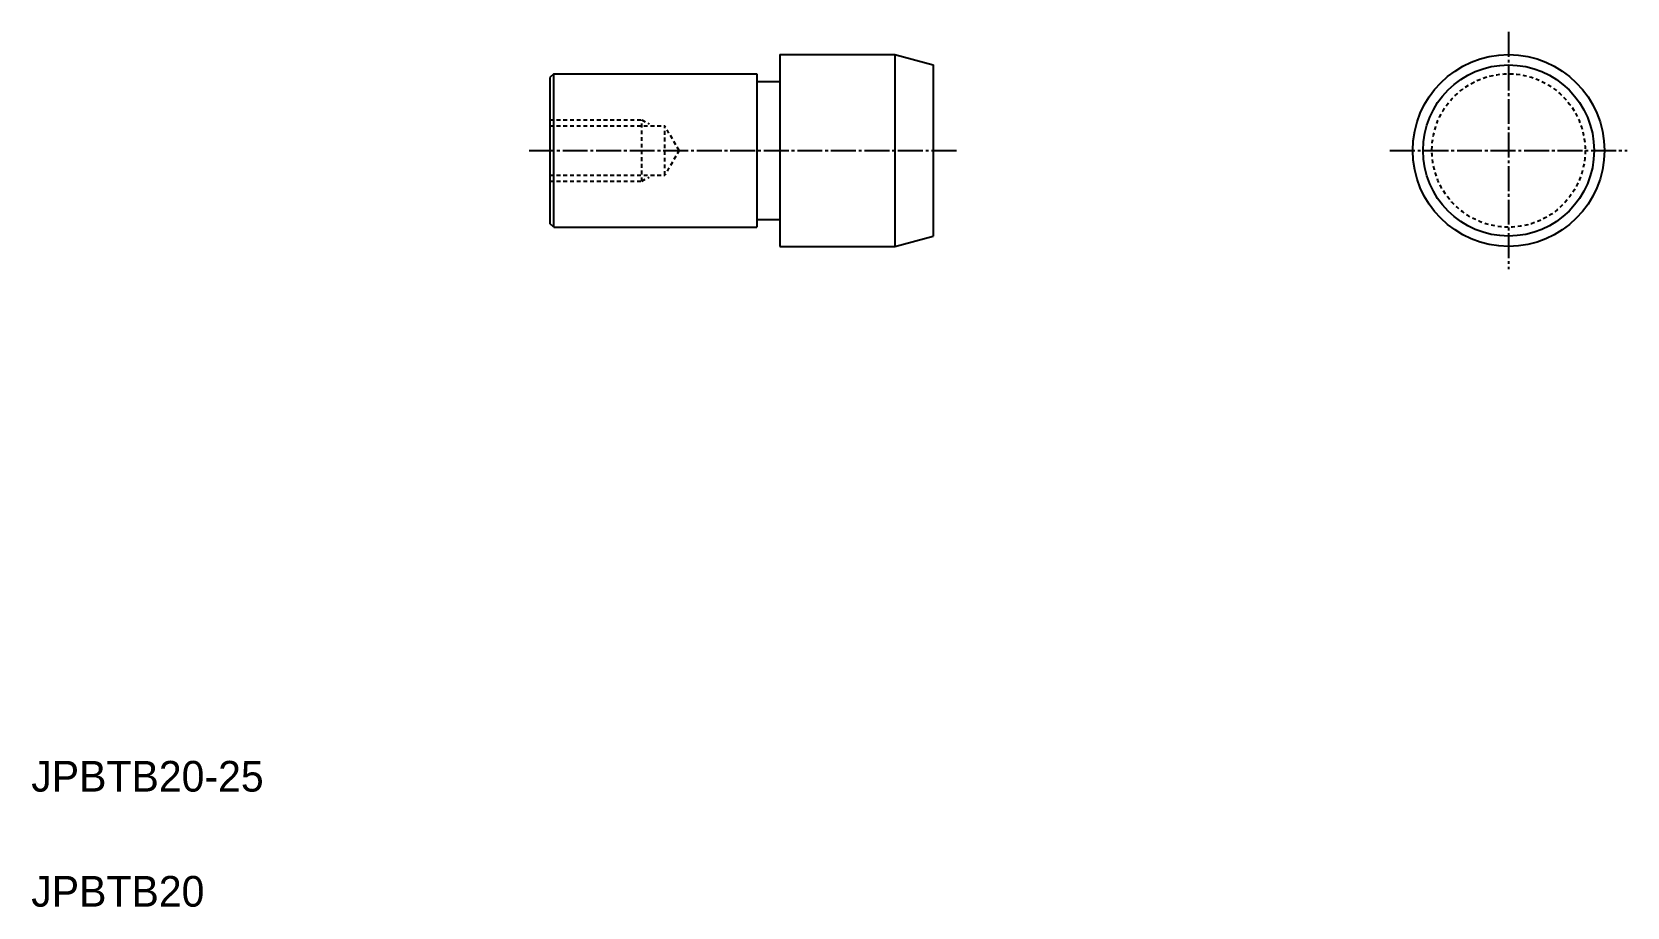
# Model space of a CAD drawing. Extents: x 10 to 218, y 10 to 124.
import ezdxf

# ---------------------------------------------------------------- set-up
doc = ezdxf.new("R2010")
doc.units = 0
doc.header["$LTSCALE"] = 0.25
doc.linetypes.add('CENTER', pattern=[17.5, 13, -1.5, 1.5, -1.5])
doc.linetypes.add('DASHED', pattern=[3.5, 2, -1.5])
doc.layers.get('0').update_dxf_attribs({"linetype": 'CONTINUOUS'})
doc.layers.add('CENTER', color=1, linetype='CENTER')
doc.styles.get("Standard").update_dxf_attribs({"font": 'txt', "height": 3.2})

msp = doc.modelspace()

# ---------------------------------------------------------------- linework, layer by layer
at = {"linetype": 'CONTINUOUS'}
for p, q in [((107.67, 121.1), (107.67, 96.1)), ((107.67, 121.1), (122.67, 121.1)), ((122.67, 121.1), (122.67, 96.1)), ((127.67, 119.76), (127.67, 97.44)), ((78.17, 118.6), (77.67, 118.1)), ((77.67, 118.1), (77.67, 99.1)), ((78.17, 98.6), (78.17, 118.6)), ((78.17, 118.6), (104.67, 118.6)), ((104.67, 118.6), (104.67, 98.6)), ((104.67, 117.6), (107.67, 117.6)), ((78.17, 98.6), (77.67, 99.1)), ((78.17, 98.6), (104.67, 98.6)), ((104.67, 99.6), (107.67, 99.6)), ((107.67, 96.1), (122.67, 96.1))]:
    msp.add_line(p, q, dxfattribs=at)
for p, q in [((122.67, 121.1), (127.67, 119.76)), ((127.67, 114.18), (127.67, 114.18)), ((127.67, 108.6), (127.67, 108.6)), ((122.67, 96.1), (127.67, 97.44))]:
    msp.add_line(p, q)
at = {"color": 3, "linetype": 'DASHED'}
for p, q in [((77.67, 112.6), (89.67, 112.6)), ((89.67, 104.6), (89.67, 112.6)), ((89.67, 112.6), (90.61, 112.05)), ((77.67, 111.8), (92.67, 111.8)), ((94.52, 108.6), (92.67, 111.8)), ((92.67, 105.4), (92.67, 111.8)), ((94.52, 108.6), (92.67, 105.4)), ((77.67, 105.4), (92.67, 105.4)), ((77.67, 104.6), (89.67, 104.6)), ((89.67, 104.6), (90.61, 105.14))]:
    msp.add_line(p, q, dxfattribs=at)
at = {"color": 7, "linetype": 'CONTINUOUS'}
msp.add_circle((202.75, 108.6), 12.5, dxfattribs=at)
msp.add_circle((202.75, 108.6), 11.16)
at = {"color": 3, "linetype": 'DASHED'}
msp.add_circle((202.75, 108.6), 10, dxfattribs=at)
at = {"layer": 'CENTER', "color": 1, "linetype": 'CENTER'}
for p, q in [((202.75, 124.06), (202.75, 93.13)), ((74.96, 108.6), (130.79, 108.6)), ((187.28, 108.6), (218.21, 108.6))]:
    msp.add_line(p, q, dxfattribs=at)

# ---------------------------------------------------------------- texts
for s, p in [('JPBTB20-25', (10, 25)), ('JPBTB20', (10, 10))]:
    msp.add_text(s, height=4).set_placement(p)

doc.saveas('drawing.dxf')
